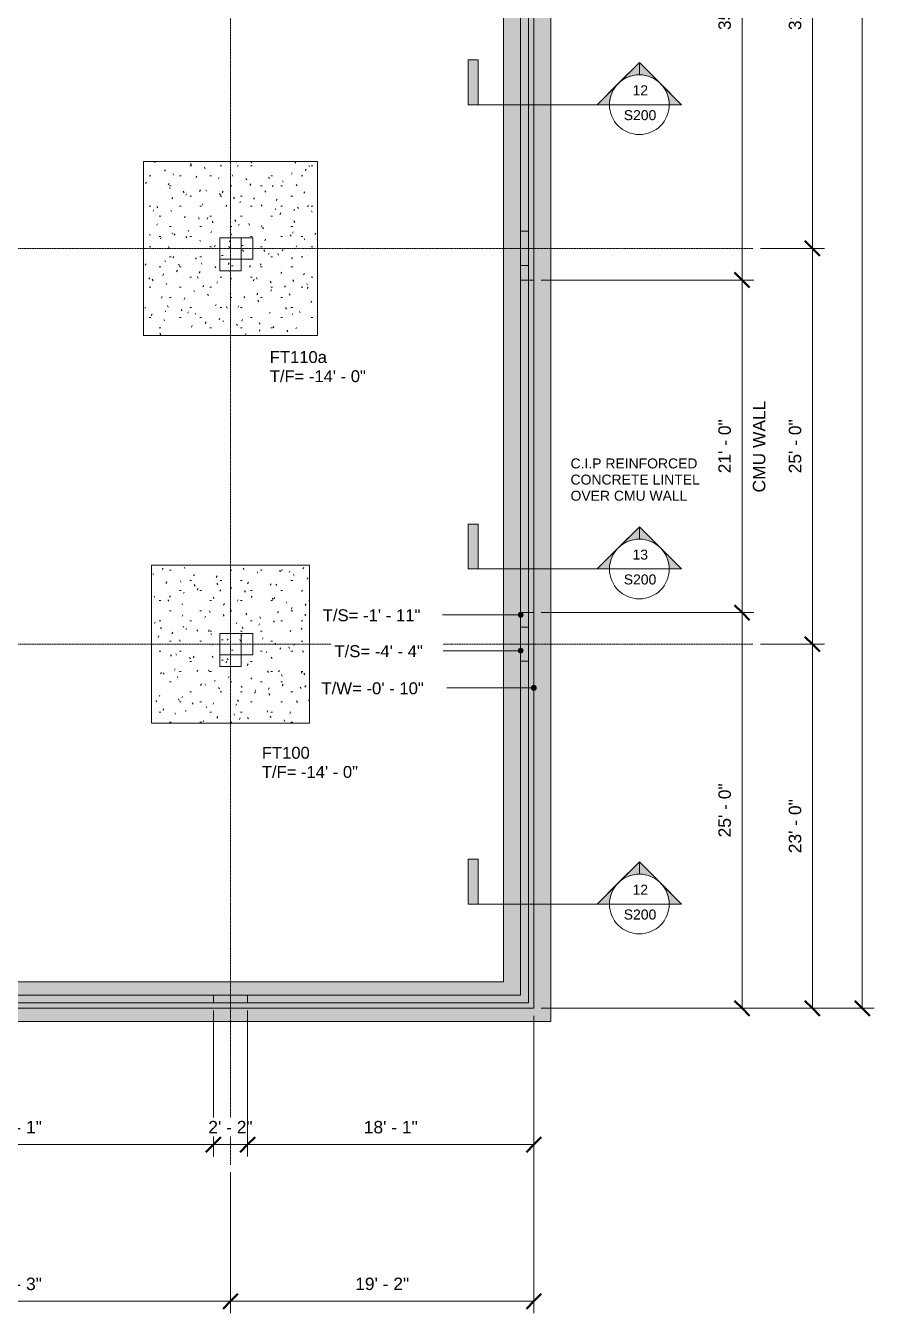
# Model space of a CAD drawing. Header units: inches. Extents: x -4143 to -1685, y 9660 to 12417.
# Drawn here: x -2329 to -1685, y 9660 to 10636 of the extents above; entities that cross this region are included whole.
import ezdxf

# ---------------------------------------------------------------- set-up
doc = ezdxf.new("R2010")
doc.units = ezdxf.units.IN
doc.header["$MEASUREMENT"] = 0
doc.linetypes.add('Línea de rejilla', pattern=[0.875, 0.5, -0.125, 0.125, -0.125])
doc.linetypes.add('Trazo', pattern=[0.25, 0.125, -0.125])
for name, color, linetype, lineweight in [('A-ANNO-DIMS', 211, 'Continuous', 9), ('A-ANNO-DIMS-96', 211, 'Continuous', 9), ('G-ANNO-DIMS', 111, 'Continuous', 9), ('G-ANNO-SYMB', 111, 'Continuous', 9), ('G-ANNO-TEXT', 231, 'Continuous', 9), ('S-COLS', 52, 'Continuous', 9), ('S-COLS-HDLN', 52, 'Trazo', 9), ('S-FNDN', 32, 'Continuous', 9), ('S-FNDN-HDLN', 4, 'Trazo', 9), ('S-FNDN-IDEN', 2, 'Continuous', 9), ('S-GRID', 1, 'Continuous', 9)]:
    doc.layers.add(name, color=color, linetype=linetype, lineweight=lineweight)
doc.styles.add('Arial', font='arial.ttf', dxfattribs={"height": 9.448819})
doc.styles.add('Arial_2', font='arial.ttf', dxfattribs={"height": 9})
doc.styles.add('Arial_3', font='arial.ttf', dxfattribs={"height": 9.070866})
doc.styles.add('Arial_5', font='arial.ttf', dxfattribs={"height": 7.559055})
doc.dimstyles.new('Diagonal_-_Arial_2_5_mm', dxfattribs={"dimscale": 12, "dimtxt": 9.640246, "dimasz": 0.944882, "dimexe": 0.755906, "dimexo": 0.472441, "dimgap": 0.472441, "dimtad": 1, "dimdec": 4, "dimrnd": 0.0625, "dimzin": 1, "dimdsep": 46, "dimlunit": 4, "dimtxsty": 'Arial', "dimblk1": 'OBLIQUE', "dimblk2": 'OBLIQUE', "dimsah": 1, "dimcen": 0.09, "dimazin": 0, "dimtfac": 1, "dimtdec": 4, "dimtix": 1, "dimtmove": 0, "dimatfit": 3, "dimfxl": 1, "dimtvp": 1, "dimtfill": 1, "dimfrac": 2, "dimtolj": 1, "dimtzin": 0, "dimarcsym": 2})
doc.dimstyles.new('Diagonal_-_Arial_2_5_rounding', dxfattribs={"dimscale": 12, "dimtxt": 9.640246, "dimasz": 0.944882, "dimexe": 0.755906, "dimexo": 0.472441, "dimgap": 0.472441, "dimtad": 1, "dimrnd": 0.25, "dimzin": 1, "dimdsep": 46, "dimlunit": 4, "dimtxsty": 'Arial', "dimblk1": 'OBLIQUE', "dimblk2": 'OBLIQUE', "dimsah": 1, "dimcen": 0.09, "dimazin": 0, "dimtfac": 1, "dimtdec": 4, "dimtix": 1, "dimtmove": 0, "dimatfit": 3, "dimfxl": 1, "dimtvp": 1, "dimtfill": 1, "dimfrac": 2, "dimtolj": 1, "dimtzin": 0, "dimarcsym": 2})
pattern_1 = [(50, (0, 0), (27.5427, -2.40992), [2.88, -31.68]), (355, (0, 0), (-5.327844, 28.884266), [2.304, -25.344]), (100.451, (2.295, -0.2), (22.215316, 26.47393), [2.448, -26.924]), (46.184, (0, 7.68), (40.981875, -6.35642), [4.32, -47.52]), (96.636, (3.415, 7.15), (35.89075, 37.40619), [3.671, -40.386]), (351.184, (0, 7.68), (35.89097, 37.40622), [3.456, -38.016]), (21, (3.84, 5.76), (22.921036, -15.46073), [2.88, -31.68]), (326, (3.84, 5.76), (9.34353, 27.84574), [2.304, -25.344]), (71.451, (5.75, 4.472), (32.26477, 12.38442), [2.448, -26.924]), (37.5, (0, 0), (0.466855, 12.782707), [1.267, -23.77, 1.267, -24.461, -25.44]), (37.5, (0, 0), (0.466855, 12.782707), [-50.765, 1.267, -24.173]), (7.5, (0, 0), (10.10159, 15.14509), [1.267, -13.402, 1.267, -23.194, -9.696]), (7.5, (0, 0), (10.10159, 15.14509), [-39.13, 1.267, -8.429]), (327.5, (-8.563, 0), (20.499161, -0.86578), [1.267, -8.333, 1.267, -28.685, -39.744]), (327.5, (-8.563, 0), (20.499161, -0.86578), [-39.552, 1.267, -38.477]), (317.5, (-12.403, 0), (22.39478, 3.844288), [1.267, -11.213, 1.267, -18.624, -28.224]), (317.5, (-12.403, 0), (22.39478, 3.844288), [-32.371, 1.267, -26.957])]
pattern_2 = [(90, (10466.205, 2174.308), (-7.68, 30.72), [1.267, -21.773, 1.267, -21.773, -122.88]), (90, (10466.205, 2174.308), (-7.68, 30.72), [-46.08, 1.267, -44.813, 1.267, -21.773, -53.76]), (90, (10466.205, 2174.308), (-7.68, 30.72), [-115.2, 1.267, -14.093, 1.267, -37.133]), (210, (10462.365, 2185.828), (-22.7643004, -22.011075), [1.267, -21.773, 1.267, -21.773, -122.88]), (210, (10462.365, 2185.828), (-22.7643004, -22.011075), [-46.08, 1.267, -44.813, 1.267, -21.773, -53.76]), (210, (10462.365, 2185.828), (-22.7643004, -22.011075), [-115.2, 1.267, -14.093, 1.267, -37.133]), (330, (10447.005, 2189.668), (30.4443004, -8.708925), [1.267, -21.773, 1.267, -21.773, -122.88]), (330, (10447.005, 2189.668), (30.4443004, -8.708925), [-46.08, 1.267, -44.813, 1.267, -21.773, -53.76]), (330, (10447.005, 2189.668), (30.4443004, -8.708925), [-115.2, 1.267, -14.093, 1.267, -37.133])]
pattern_3 = [(90, (10166.205, 2174.308), (-7.68, 30.72), [1.267, -21.773, 1.267, -21.773, -122.88]), (90, (10166.205, 2174.308), (-7.68, 30.72), [-46.08, 1.267, -44.813, 1.267, -21.773, -53.76]), (90, (10166.205, 2174.308), (-7.68, 30.72), [-115.2, 1.267, -14.093, 1.267, -37.133]), (210, (10162.365, 2185.828), (-22.7643004, -22.011075), [1.267, -21.773, 1.267, -21.773, -122.88]), (210, (10162.365, 2185.828), (-22.7643004, -22.011075), [-46.08, 1.267, -44.813, 1.267, -21.773, -53.76]), (210, (10162.365, 2185.828), (-22.7643004, -22.011075), [-115.2, 1.267, -14.093, 1.267, -37.133]), (330, (10147.005, 2189.668), (30.4443004, -8.708925), [1.267, -21.773, 1.267, -21.773, -122.88]), (330, (10147.005, 2189.668), (30.4443004, -8.708925), [-46.08, 1.267, -44.813, 1.267, -21.773, -53.76]), (330, (10147.005, 2189.668), (30.4443004, -8.708925), [-115.2, 1.267, -14.093, 1.267, -37.133])]

# ---------------------------------------------------------------- blocks, each defined once
blk = doc.blocks.new('Zapata-Rectangular - 11_0x11_0x2_1-V15-FOUNDATION PLAN 01')
at = {"layer": 'S-FNDN-HDLN', "linetype": 'Continuous'}
h = blk.add_hatch(dxfattribs=at)
h.set_pattern_fill('FP_26', color=256, style=0, pattern_type=2)
h.set_pattern_definition([(0, (2173.324, -10467.189), (30.72, 7.68), [1.267, -21.773, 1.267, -21.773, -122.88]), (0, (2173.324, -10467.189), (30.72, 7.68), [-46.08, 1.267, -44.813, 1.267, -21.773, -53.76]), (0, (2173.324, -10467.189), (30.72, 7.68), [-115.2, 1.267, -14.093, 1.267, -37.133]), (120, (2184.844, -10463.349), (-22.011075, 22.7643004), [1.267, -21.773, 1.267, -21.773, -122.88]), (120, (2184.844, -10463.349), (-22.011075, 22.7643004), [-46.08, 1.267, -44.813, 1.267, -21.773, -53.76]), (120, (2184.844, -10463.349), (-22.011075, 22.7643004), [-115.2, 1.267, -14.093, 1.267, -37.133]), (240, (2188.684, -10447.989), (-8.708925, -30.4443004), [1.267, -21.773, 1.267, -21.773, -122.88]), (240, (2188.684, -10447.989), (-8.708925, -30.4443004), [-46.08, 1.267, -44.813, 1.267, -21.773, -53.76]), (240, (2188.684, -10447.989), (-8.708925, -30.4443004), [-115.2, 1.267, -14.093, 1.267, -37.133])])
h.paths.add_polyline_path([(-66, -66), (66, -66), (66, 66), (-66, 66), (-66, -17)], flags=0)
h.paths.add_polyline_path([(-8, -17), (-8, 8), (17, 8), (17, -8), (8, -8), (8, -17)], flags=0)
at = {"layer": 'S-FNDN', "color": 253}
for p, q in [((66, 66), (-66, 66)), ((-66, 66), (-66, -66)), ((66, -66), (66, 66)), ((-66, -66), (66, -66))]:
    blk.add_line(p, q, dxfattribs=at)
blk = doc.blocks.new('Zapata-Rectangular - 10_0x10_0x2_1-155502-FOUNDATION PLAN 01')
at = {"layer": 'S-FNDN-HDLN', "linetype": 'Continuous'}
h = blk.add_hatch(dxfattribs=at)
h.set_pattern_fill('FP_27', color=256, style=0, pattern_type=2)
h.set_pattern_definition([(0, (2173.324, -10167.189), (30.72, 7.68), [1.267, -21.773, 1.267, -21.773, -122.88]), (0, (2173.324, -10167.189), (30.72, 7.68), [-46.08, 1.267, -44.813, 1.267, -21.773, -53.76]), (0, (2173.324, -10167.189), (30.72, 7.68), [-115.2, 1.267, -14.093, 1.267, -37.133]), (120, (2184.844, -10163.349), (-22.011075, 22.7643004), [1.267, -21.773, 1.267, -21.773, -122.88]), (120, (2184.844, -10163.349), (-22.011075, 22.7643004), [-46.08, 1.267, -44.813, 1.267, -21.773, -53.76]), (120, (2184.844, -10163.349), (-22.011075, 22.7643004), [-115.2, 1.267, -14.093, 1.267, -37.133]), (240, (2188.684, -10147.989), (-8.708925, -30.4443004), [1.267, -21.773, 1.267, -21.773, -122.88]), (240, (2188.684, -10147.989), (-8.708925, -30.4443004), [-46.08, 1.267, -44.813, 1.267, -21.773, -53.76]), (240, (2188.684, -10147.989), (-8.708925, -30.4443004), [-115.2, 1.267, -14.093, 1.267, -37.133])])
h.paths.add_polyline_path([(-60, -60), (60, -60), (60, 60), (-60, 60), (-60, -17)], flags=0)
h.paths.add_polyline_path([(-8, -17), (-8, 8), (17, 8), (17, -8), (8, -8), (8, -17)], flags=0)
at = {"layer": 'S-FNDN', "color": 253}
for p, q in [((60, 60), (-60, 60)), ((-60, 60), (-60, -60)), ((60, -60), (60, 60)), ((-60, -60), (60, -60))]:
    blk.add_line(p, q, dxfattribs=at)
blk = doc.blocks.new('Prefabricado-Pilar cuadrado - 16_x16_-227237-FOUNDATION PLAN 01')
at = {"layer": 'S-COLS'}
h = blk.add_hatch(dxfattribs=at)
h.set_pattern_fill('FP_43', color=256, style=0, pattern_type=2)
h.set_pattern_definition(pattern_2)
h.paths.add_polyline_path([(7.02, -7.02), (7.02, 8.98), (-8.98, 8.98), (-8.98, -7.02), (6.94, -7.02)], flags=0)
h = blk.add_hatch(dxfattribs=at)
h.set_pattern_fill('FP_43', color=256, style=0, pattern_type=2)
h.set_pattern_definition(pattern_2)
h.paths.add_polyline_path([(16.02, -7.02), (16.02, 8.98), (7.02, 8.98), (7.02, -7.02)], flags=0)
at = {"layer": 'S-COLS-HDLN', "linetype": 'Continuous'}
h = blk.add_hatch(dxfattribs=at)
h.set_pattern_fill('FP_43', color=256, style=0, pattern_type=2)
h.set_pattern_definition(pattern_2)
h.paths.add_polyline_path([(7.02, 9.06), (7.02, 17.98), (-8.98, 17.98), (-8.98, 8.98), (7.02, 8.98)], flags=0)
at = {"layer": 'S-COLS'}
for p, q in [((7.02, 17.98), (-8.98, 17.98)), ((-8.98, 17.98), (-8.98, 8.98)), ((7.02, 17.98), (7.02, 8.98)), ((-8.98, 8.98), (-8.91, 8.98)), ((-8.98, -7.02), (-8.98, 8.98)), ((-8.91, 8.98), (6.94, 8.98)), ((7.02, 8.98), (6.94, 8.98)), ((7.02, 8.98), (7.02, -7.02)), ((16.02, 8.98), (7.02, 8.98)), ((16.02, -7.02), (16.02, 8.98)), ((-8.91, -7.02), (-8.98, -7.02)), ((6.94, -7.02), (-8.91, -7.02)), ((6.94, -7.02), (7.02, -7.02)), ((7.02, -7.02), (16.02, -7.02))]:
    blk.add_line(p, q, dxfattribs=at)
blk = doc.blocks.new('Prefabricado-Pilar cuadrado - 16_x16_-270841-FOUNDATION PLAN 01')
at = {"layer": 'S-COLS'}
h = blk.add_hatch(dxfattribs=at)
h.set_pattern_fill('FP_47', color=256, style=0, pattern_type=2)
h.set_pattern_definition(pattern_3)
h.paths.add_polyline_path([(7.02, -7.02), (7.02, 8.98), (-8.98, 8.98), (-8.98, -7.02), (6.94, -7.02)], flags=0)
h = blk.add_hatch(dxfattribs=at)
h.set_pattern_fill('FP_47', color=256, style=0, pattern_type=2)
h.set_pattern_definition(pattern_3)
h.paths.add_polyline_path([(16.02, -7.02), (16.02, 8.98), (7.02, 8.98), (7.02, -7.02)], flags=0)
at = {"layer": 'S-COLS-HDLN', "linetype": 'Continuous'}
h = blk.add_hatch(dxfattribs=at)
h.set_pattern_fill('FP_47', color=256, style=0, pattern_type=2)
h.set_pattern_definition(pattern_3)
h.paths.add_polyline_path([(7.02, 9.06), (7.02, 17.98), (-8.98, 17.98), (-8.98, 8.98), (7.02, 8.98)], flags=0)
at = {"layer": 'S-COLS'}
for p, q in [((7.02, 17.98), (-8.98, 17.98)), ((-8.98, 17.98), (-8.98, 8.98)), ((7.02, 17.98), (7.02, 8.98)), ((-8.98, 8.98), (-8.91, 8.98)), ((-8.98, -7.02), (-8.98, 8.98)), ((-8.91, 8.98), (6.94, 8.98)), ((7.02, 8.98), (6.94, 8.98)), ((7.02, 8.98), (7.02, -7.02)), ((16.02, 8.98), (7.02, 8.98)), ((16.02, -7.02), (16.02, 8.98)), ((-8.91, -7.02), (-8.98, -7.02)), ((6.94, -7.02), (-8.91, -7.02)), ((6.94, -7.02), (7.02, -7.02)), ((7.02, -7.02), (16.02, -7.02))]:
    blk.add_line(p, q, dxfattribs=at)
blk = doc.blocks.new('DIMBLOCK1-FOUNDATION PLAN 01')
at = {"layer": 'A-ANNO-DIMS-96', "lineweight": 50}
for p, q in [((-1732.09, 10167.19), (-1737.76, 10172.86)), ((-1732.09, 10167.19), (-1726.42, 10161.52)), ((-1732.09, 9891.19), (-1737.76, 9896.86)), ((-1732.09, 9891.19), (-1726.42, 9885.52))]:
    blk.add_line(p, q, dxfattribs=at)
at = {"layer": 'A-ANNO-DIMS-96'}
for p, q in [((-1771.58, 10167.19), (-1723.02, 10167.19)), ((-1732.09, 10167.19), (-1771.58, 10167.19)), ((-1732.09, 9891.19), (-1732.09, 10167.19)), ((-1937.65, 9891.19), (-1723.02, 9891.19)), ((-1732.09, 9891.19), (-1937.65, 9891.19))]:
    blk.add_line(p, q, dxfattribs=at)
at = {"layer": 'A-ANNO-DIMS-96', "color": 0, "insert": (-1750.03, 10008.72), "char_height": 9.449, "width": 49.1208, "attachment_point": 1, "rotation": 90, "line_spacing_factor": 0.941778, "style": 'Arial', "bg_fill": 3, "box_fill_scale": 1.25, "bg_fill_color": 256, "bg_fill_true_color": 13158600, "bg_fill_transparency": 0}
blk.add_mtext('23\' - 0"', dxfattribs=at)
blk = doc.blocks.new('_Oblique')
at = {"color": 0, "linetype": 'ByBlock', "lineweight": -2}
blk.add_line((-0.5, -0.5), (0.5, 0.5), dxfattribs=at)
blk = doc.blocks.new('DIMBLOCK2-FOUNDATION PLAN 01')
at = {"layer": 'A-ANNO-DIMS-96'}
for p, q in [((-1771.58, 10467.19), (-1723.02, 10467.19)), ((-1732.09, 10467.19), (-1771.58, 10467.19)), ((-1732.09, 10167.19), (-1732.09, 10467.19)), ((-1771.58, 10167.19), (-1723.02, 10167.19)), ((-1732.09, 10167.19), (-1771.58, 10167.19))]:
    blk.add_line(p, q, dxfattribs=at)
at = {"layer": 'A-ANNO-DIMS-96', "lineweight": 50}
for p, q in [((-1732.09, 10467.19), (-1737.76, 10472.86)), ((-1732.09, 10467.19), (-1726.42, 10461.52)), ((-1732.09, 10167.19), (-1737.76, 10172.86)), ((-1732.09, 10167.19), (-1726.42, 10161.52))]:
    blk.add_line(p, q, dxfattribs=at)
at = {"layer": 'A-ANNO-DIMS-96', "color": 0, "insert": (-1750.03, 10296.72), "char_height": 9.449, "width": 49.1208, "attachment_point": 1, "rotation": 90, "line_spacing_factor": 0.941778, "style": 'Arial', "bg_fill": 3, "box_fill_scale": 1.25, "bg_fill_color": 256, "bg_fill_true_color": 13158600, "bg_fill_transparency": 0}
blk.add_mtext('25\' - 0"', dxfattribs=at)
blk = doc.blocks.new('DIMBLOCK3-FOUNDATION PLAN 01')
at = {"layer": 'A-ANNO-DIMS-96', "lineweight": 50}
for p, q in [((-1732.09, 10839.19), (-1737.76, 10844.86)), ((-1732.09, 10839.19), (-1726.42, 10833.52)), ((-1732.09, 10467.19), (-1737.76, 10472.86)), ((-1732.09, 10467.19), (-1726.42, 10461.52))]:
    blk.add_line(p, q, dxfattribs=at)
at = {"layer": 'A-ANNO-DIMS-96'}
for p, q in [((-1771.58, 10839.19), (-1723.02, 10839.19)), ((-1732.09, 10839.19), (-1771.58, 10839.19)), ((-1732.09, 10467.19), (-1732.09, 10839.19)), ((-1771.58, 10467.19), (-1723.02, 10467.19)), ((-1732.09, 10467.19), (-1771.58, 10467.19))]:
    blk.add_line(p, q, dxfattribs=at)
at = {"layer": 'A-ANNO-DIMS-96', "color": 0, "insert": (-1750.03, 10632.72), "char_height": 9.449, "width": 49.1208, "attachment_point": 1, "rotation": 90, "line_spacing_factor": 0.941778, "style": 'Arial', "bg_fill": 3, "box_fill_scale": 1.25, "bg_fill_color": 256, "bg_fill_true_color": 13158600, "bg_fill_transparency": 0}
blk.add_mtext('31\' - 0"', dxfattribs=at)
blk = doc.blocks.new('Drafting View - Extremo final de sección - Rellenado-14997-FOUNDATION PLAN 01')
at = {"layer": 'G-ANNO-SYMB'}
blk.add_hatch(color=256, dxfattribs=at).paths.add_polyline_path([(0, 0.354), (0, 0), (-0.079, 0), (-0.079, 0.354)], flags=0)
for p, q in [((0, 0.354), (-0.079, 0.354)), ((-0.079, 0.354), (-0.079, 0)), ((0, 0), (0, 0.354)), ((-0.079, 0), (0, 0))]:
    blk.add_line(p, q, dxfattribs=at)
blk = doc.blocks.new('Drafting View - Extremo inicial de sección - Rellenado-1561-FOUNDATION PLAN 01')
at = {"layer": 'G-ANNO-SYMB'}
h = blk.add_hatch(color=256, dxfattribs=at)
edge = h.paths.add_edge_path(flags=0)
edge.add_line((-0.236, 0.334), (-0.236, 0.236))
edge.add_arc((-0.236, 0), 0.236, 90, 135)
edge.add_line((-0.403, 0.167), (-0.236, 0.334))
h = blk.add_hatch(color=256, dxfattribs=at)
edge = h.paths.add_edge_path(flags=0)
edge.add_line((-0.236, 0.334), (-0.069, 0.167))
edge.add_arc((-0.236, 0), 0.236, 45, 90)
edge.add_line((-0.236, 0.236), (-0.236, 0.334))
h = blk.add_hatch(color=256, dxfattribs=at)
edge = h.paths.add_edge_path(flags=0)
edge.add_line((-0.57, 0), (-0.403, 0.167))
edge.add_arc((-0.236, 0), 0.236, 135, 180)
edge.add_line((-0.472, 0), (-0.57, 0))
h = blk.add_hatch(color=256, dxfattribs=at)
edge = h.paths.add_edge_path(flags=0)
edge.add_line((0.098, 0), (0, 0))
edge.add_arc((-0.236, 0), 0.236, 360, 405)
edge.add_line((-0.069, 0.167), (0.098, 0))
for p, q in [((-0.236, 0.334), (-0.57, 0)), ((-0.236, 0.334), (-0.403, 0.167)), ((-0.236, 0.334), (0.098, 0)), ((-0.236, 0.236), (-0.236, 0.334)), ((-0.236, 0.334), (-0.236, 0.236)), ((-0.069, 0.167), (-0.236, 0.334)), ((-0.403, 0.167), (-0.57, 0)), ((0.098, 0), (-0.069, 0.167)), ((-0.57, 0), (-0.472, 0)), ((0, 0), (0.098, 0)), ((-0.472, 0), (-0.57, 0)), ((0, 0), (0.098, 0))]:
    blk.add_line(p, q, dxfattribs=at)
for start, end in [(360, 180), (90, 135), (45, 90), (135, 180), (360, 45), (180, 360)]:
    blk.add_arc((-0.236, 0), 0.236, start, end, dxfattribs=at)
blk = doc.blocks.new('DIMBLOCK77-FOUNDATION PLAN 01')
at = {"layer": 'A-ANNO-DIMS-96'}
for p, q in [((-2487.32, 9889.52), (-2487.32, 9778.79)), ((-2487.32, 9787.86), (-2487.32, 9889.52)), ((-2186.32, 9889.52), (-2186.32, 9778.79)), ((-2186.32, 9787.86), (-2186.32, 9889.52)), ((-2487.32, 9787.86), (-2186.32, 9787.86))]:
    blk.add_line(p, q, dxfattribs=at)
at = {"layer": 'A-ANNO-DIMS-96', "lineweight": 50}
for p, q in [((-2487.32, 9787.86), (-2481.65, 9793.53)), ((-2186.32, 9787.86), (-2180.65, 9793.53)), ((-2487.32, 9787.86), (-2492.99, 9782.19)), ((-2186.32, 9787.86), (-2191.99, 9782.19))]:
    blk.add_line(p, q, dxfattribs=at)
at = {"layer": 'A-ANNO-DIMS-96', "color": 0, "insert": (-2357.29, 9805.8), "char_height": 9.449, "width": 49.1208, "attachment_point": 1, "line_spacing_factor": 0.941778, "style": 'Arial', "bg_fill": 3, "box_fill_scale": 1.25, "bg_fill_color": 256, "bg_fill_true_color": 13158600, "bg_fill_transparency": 0}
blk.add_mtext('25\' - 1"', dxfattribs=at)
blk = doc.blocks.new('DIMBLOCK78-FOUNDATION PLAN 01')
at = {"layer": 'A-ANNO-DIMS-96'}
for p, q in [((-2186.32, 9889.52), (-2186.32, 9778.79)), ((-2186.32, 9787.86), (-2186.32, 9889.52)), ((-2160.32, 9889.52), (-2160.32, 9778.79)), ((-2160.32, 9787.86), (-2160.32, 9889.52)), ((-2186.32, 9787.86), (-2160.32, 9787.86))]:
    blk.add_line(p, q, dxfattribs=at)
at = {"layer": 'A-ANNO-DIMS-96', "lineweight": 50}
for p, q in [((-2186.32, 9787.86), (-2180.65, 9793.53)), ((-2160.32, 9787.86), (-2154.65, 9793.53)), ((-2186.32, 9787.86), (-2191.99, 9782.19)), ((-2160.32, 9787.86), (-2165.99, 9782.19))]:
    blk.add_line(p, q, dxfattribs=at)
at = {"layer": 'A-ANNO-DIMS-96', "color": 0, "insert": (-2190.16, 9805.8), "char_height": 9.449, "width": 40.4, "attachment_point": 1, "line_spacing_factor": 0.941778, "style": 'Arial', "bg_fill": 3, "box_fill_scale": 1.25, "bg_fill_color": 256, "bg_fill_true_color": 13158600, "bg_fill_transparency": 0}
blk.add_mtext('2\' - 2"', dxfattribs=at)
blk = doc.blocks.new('DIMBLOCK79-FOUNDATION PLAN 01')
at = {"layer": 'A-ANNO-DIMS-96'}
for p, q in [((-2160.32, 9889.52), (-2160.32, 9778.79)), ((-2160.32, 9787.86), (-2160.32, 9889.52)), ((-1943.32, 9885.52), (-1943.32, 9778.79)), ((-1943.32, 9787.86), (-1943.32, 9885.52)), ((-2160.32, 9787.86), (-1943.32, 9787.86))]:
    blk.add_line(p, q, dxfattribs=at)
at = {"layer": 'A-ANNO-DIMS-96', "lineweight": 50}
for p, q in [((-2160.32, 9787.86), (-2154.65, 9793.53)), ((-1943.32, 9787.86), (-1937.65, 9793.53)), ((-2160.32, 9787.86), (-2165.99, 9782.19)), ((-1943.32, 9787.86), (-1948.99, 9782.19))]:
    blk.add_line(p, q, dxfattribs=at)
at = {"layer": 'A-ANNO-DIMS-96', "color": 0, "insert": (-2072.29, 9805.8), "char_height": 9.449, "width": 49.1208, "attachment_point": 1, "line_spacing_factor": 0.941778, "style": 'Arial', "bg_fill": 3, "box_fill_scale": 1.25, "bg_fill_color": 256, "bg_fill_true_color": 13158600, "bg_fill_transparency": 0}
blk.add_mtext('18\' - 1"', dxfattribs=at)
blk = doc.blocks.new('DIMBLOCK80-FOUNDATION PLAN 01')
at = {"layer": 'A-ANNO-DIMS-96'}
for p, q in [((-1937.65, 12087.19), (-1685.22, 12087.19)), ((-1694.3, 12087.19), (-1937.65, 12087.19)), ((-1694.3, 9891.19), (-1694.3, 12087.19)), ((-1937.65, 9891.19), (-1685.22, 9891.19)), ((-1694.3, 9891.19), (-1937.65, 9891.19))]:
    blk.add_line(p, q, dxfattribs=at)
at = {"layer": 'A-ANNO-DIMS-96', "lineweight": 50}
for p, q in [((-1694.3, 12087.19), (-1699.96, 12092.86)), ((-1694.3, 12087.19), (-1688.63, 12081.52)), ((-1694.3, 9891.19), (-1699.96, 9896.86)), ((-1694.3, 9891.19), (-1688.63, 9885.52))]:
    blk.add_line(p, q, dxfattribs=at)
at = {"layer": 'A-ANNO-DIMS-96', "color": 0, "insert": (-1712.23, 10965.09), "char_height": 9.449, "width": 57.8415, "attachment_point": 1, "rotation": 90, "line_spacing_factor": 0.941778, "style": 'Arial', "bg_fill": 3, "box_fill_scale": 1.25, "bg_fill_color": 256, "bg_fill_true_color": 13158600, "bg_fill_transparency": 0}
blk.add_mtext('183\' - 0"', dxfattribs=at)
blk = doc.blocks.new('DIMBLOCK86-FOUNDATION PLAN 01')
at = {"layer": 'A-ANNO-DIMS-96'}
for p, q in [((-2500.32, 9766.94), (-2500.32, 9659.97)), ((-2500.32, 9669.04), (-2500.32, 9766.94)), ((-2173.32, 9766.94), (-2173.32, 9659.97)), ((-2173.32, 9669.04), (-2173.32, 9766.94)), ((-2500.32, 9669.04), (-2173.32, 9669.04))]:
    blk.add_line(p, q, dxfattribs=at)
at = {"layer": 'A-ANNO-DIMS-96', "lineweight": 50}
for p, q in [((-2500.32, 9669.04), (-2494.65, 9674.71)), ((-2173.32, 9669.04), (-2167.65, 9674.71)), ((-2500.32, 9669.04), (-2505.99, 9663.37)), ((-2173.32, 9669.04), (-2178.99, 9663.37))]:
    blk.add_line(p, q, dxfattribs=at)
at = {"layer": 'A-ANNO-DIMS-96', "color": 0, "insert": (-2357.29, 9686.98), "char_height": 9.449, "width": 49.1208, "attachment_point": 1, "line_spacing_factor": 0.941778, "style": 'Arial', "bg_fill": 3, "box_fill_scale": 1.25, "bg_fill_color": 256, "bg_fill_true_color": 13158600, "bg_fill_transparency": 0}
blk.add_mtext('27\' - 3"', dxfattribs=at)
blk = doc.blocks.new('DIMBLOCK87-FOUNDATION PLAN 01')
at = {"layer": 'A-ANNO-DIMS-96'}
for p, q in [((-1943.32, 9885.52), (-1943.32, 9659.97)), ((-1943.32, 9669.04), (-1943.32, 9885.52)), ((-2173.32, 9766.94), (-2173.32, 9659.97)), ((-2173.32, 9669.04), (-2173.32, 9766.94)), ((-2173.32, 9669.04), (-1943.32, 9669.04))]:
    blk.add_line(p, q, dxfattribs=at)
at = {"layer": 'A-ANNO-DIMS-96', "lineweight": 50}
for p, q in [((-2173.32, 9669.04), (-2167.65, 9674.71)), ((-1943.32, 9669.04), (-1937.65, 9674.71)), ((-2173.32, 9669.04), (-2178.99, 9663.37)), ((-1943.32, 9669.04), (-1948.99, 9663.37))]:
    blk.add_line(p, q, dxfattribs=at)
at = {"layer": 'A-ANNO-DIMS-96', "color": 0, "insert": (-2078.79, 9686.98), "char_height": 9.449, "width": 49.1208, "attachment_point": 1, "line_spacing_factor": 0.941778, "style": 'Arial', "bg_fill": 3, "box_fill_scale": 1.25, "bg_fill_color": 256, "bg_fill_true_color": 13158600, "bg_fill_transparency": 0}
blk.add_mtext('19\' - 2"', dxfattribs=at)
blk = doc.blocks.new('DIMBLOCK88-FOUNDATION PLAN 01')
at = {"layer": 'A-ANNO-DIMS-96'}
for p, q in [((-1937.65, 10191.19), (-1776.41, 10191.19)), ((-1785.48, 10191.19), (-1937.65, 10191.19)), ((-1785.48, 9891.19), (-1785.48, 10191.19)), ((-1937.65, 9891.19), (-1776.41, 9891.19)), ((-1785.48, 9891.19), (-1937.65, 9891.19))]:
    blk.add_line(p, q, dxfattribs=at)
at = {"layer": 'A-ANNO-DIMS-96', "lineweight": 50}
for p, q in [((-1785.48, 10191.19), (-1791.15, 10196.86)), ((-1785.48, 10191.19), (-1779.81, 10185.52)), ((-1785.48, 9891.19), (-1791.15, 9896.86)), ((-1785.48, 9891.19), (-1779.81, 9885.52))]:
    blk.add_line(p, q, dxfattribs=at)
at = {"layer": 'A-ANNO-DIMS-96', "color": 0, "insert": (-1803.42, 10020.72), "char_height": 9.449, "width": 49.1208, "attachment_point": 1, "rotation": 90, "line_spacing_factor": 0.941778, "style": 'Arial', "bg_fill": 3, "box_fill_scale": 1.25, "bg_fill_color": 256, "bg_fill_true_color": 13158600, "bg_fill_transparency": 0}
blk.add_mtext('25\' - 0"', dxfattribs=at)
blk = doc.blocks.new('DIMBLOCK89-FOUNDATION PLAN 01')
at = {"layer": 'A-ANNO-DIMS-96', "lineweight": 50}
for p, q in [((-1785.48, 10443.19), (-1791.15, 10448.86)), ((-1785.48, 10443.19), (-1779.81, 10437.52)), ((-1785.48, 10191.19), (-1791.15, 10196.86)), ((-1785.48, 10191.19), (-1779.81, 10185.52))]:
    blk.add_line(p, q, dxfattribs=at)
at = {"layer": 'A-ANNO-DIMS-96'}
for p, q in [((-1937.65, 10443.19), (-1776.41, 10443.19)), ((-1785.48, 10443.19), (-1937.65, 10443.19)), ((-1785.48, 10191.19), (-1785.48, 10443.19)), ((-1937.65, 10191.19), (-1776.41, 10191.19)), ((-1785.48, 10191.19), (-1937.65, 10191.19))]:
    blk.add_line(p, q, dxfattribs=at)
at = {"layer": 'A-ANNO-DIMS-96', "color": 0, "char_height": 9.449, "attachment_point": 1, "rotation": 90, "line_spacing_factor": 0.941778, "style": 'Arial', "bg_fill": 3, "box_fill_scale": 1.25, "bg_fill_color": 256, "bg_fill_true_color": 13158600, "bg_fill_transparency": 0}
for s, insert, width in [('CMU WALL', (-1777.25, 10282.19), 84.0036), ('21\' - 0"', (-1803.42, 10296.72), 49.1208)]:
    blk.add_mtext(s, dxfattribs=dict(at, insert=insert, width=width))
blk = doc.blocks.new('DIMBLOCK90-FOUNDATION PLAN 01')
at = {"layer": 'A-ANNO-DIMS-96', "lineweight": 50}
for p, q in [((-1785.48, 10863.19), (-1791.15, 10868.86)), ((-1785.48, 10863.19), (-1779.81, 10857.52)), ((-1785.48, 10443.19), (-1791.15, 10448.86)), ((-1785.48, 10443.19), (-1779.81, 10437.52))]:
    blk.add_line(p, q, dxfattribs=at)
at = {"layer": 'A-ANNO-DIMS-96'}
for p, q in [((-1937.65, 10863.19), (-1776.41, 10863.19)), ((-1785.48, 10863.19), (-1937.65, 10863.19)), ((-1785.48, 10443.19), (-1785.48, 10863.19)), ((-1937.65, 10443.19), (-1776.41, 10443.19)), ((-1785.48, 10443.19), (-1937.65, 10443.19))]:
    blk.add_line(p, q, dxfattribs=at)
at = {"layer": 'A-ANNO-DIMS-96', "color": 0, "insert": (-1803.42, 10632.72), "char_height": 9.449, "width": 49.1208, "attachment_point": 1, "rotation": 90, "line_spacing_factor": 0.941778, "style": 'Arial', "bg_fill": 3, "box_fill_scale": 1.25, "bg_fill_color": 256, "bg_fill_true_color": 13158600, "bg_fill_transparency": 0}
blk.add_mtext('35\' - 0"', dxfattribs=at)

msp = doc.modelspace()

# ---------------------------------------------------------------- hatches: boundary and pattern name
at = {"layer": 'G-ANNO-DIMS'}
h = msp.add_hatch(color=256, dxfattribs=at)
edge = h.paths.add_edge_path(flags=0)
edge.add_arc((-1953.32374, 10189.47916), 1.875, 0, 360)
h = msp.add_hatch(color=256, dxfattribs=at)
edge = h.paths.add_edge_path(flags=0)
edge.add_arc((-1953.32374, 10162.26165), 1.875, 0, 360)
at = {"layer": 'S-FNDN'}
h = msp.add_hatch(dxfattribs=at)
h.set_pattern_fill('FP_7', color=256, style=0, pattern_type=2)
h.set_pattern_definition(pattern_1)
h.paths.add_polyline_path([(-1966.32374, 9881.1894), (-1930.32374, 9881.1894), (-1930.32374, 12077.1894), (-1966.32374, 12077.1894), (-1966.32374, 9911.1894)], flags=0)
h = msp.add_hatch(dxfattribs=at)
h.set_pattern_fill('FP_7', color=256, style=0, pattern_type=2)
h.set_pattern_definition(pattern_1)
h.paths.add_polyline_path([(-3464.78811, 9881.1894), (-1966.32374, 9881.1894), (-1966.32374, 9911.1894), (-3839.32374, 9911.1894), (-3839.32374, 9881.1894), (-3761.46003, 9881.1894)], flags=0)

# ---------------------------------------------------------------- linework, layer by layer
at = {"layer": 'G-ANNO-DIMS'}
for p, q in [((-1989.82836, 10189.47916), (-2025.20593, 10189.47916)), ((-1953.32374, 10189.47916), (-1989.82836, 10189.47916)), ((-1984.50608, 10162.26165), (-2023.32747, 10162.26165)), ((-1953.32374, 10162.26165), (-1984.50608, 10162.26165)), ((-1995.46373, 10134.11846), (-2022.70132, 10134.11846))]:
    msp.add_line(p, q, dxfattribs=at)
for centre in [(-1953.32374, 10189.47916), (-1953.32374, 10162.26165)]:
    msp.add_circle(centre, 1.875, dxfattribs=at)
at = {"layer": 'G-ANNO-SYMB'}
for p, q in [((-1985.4779, 10576.1894), (-1885.97986, 10576.1894)), ((-1885.97986, 10576.1894), (-1840.62553, 10576.1894)), ((-1985.4779, 10224.1894), (-1885.97986, 10224.1894)), ((-1885.97986, 10224.1894), (-1840.62553, 10224.1894))]:
    msp.add_line(p, q, dxfattribs=at)
at = {"layer": 'S-FNDN', "color": 253}
for p, q in [((-1930.32374, 9881.1894), (-1930.32374, 12097.1894)), ((-1966.32374, 12067.1894), (-1966.32374, 9911.1894)), ((-1966.32374, 9911.1894), (-3809.32374, 9911.1894)), ((-3839.32374, 9881.1894), (-1930.32374, 9881.1894))]:
    msp.add_line(p, q, dxfattribs=at)
at = {"layer": 'S-FNDN'}
for p, q in [((-1947.32374, 12087.1894), (-1947.32374, 9895.1894)), ((-1943.32374, 12087.1894), (-1943.32374, 9891.1894)), ((-1953.32374, 10480.1894), (-1953.32374, 11834.1894)), ((-1953.32374, 9901.1894), (-1953.32374, 10480.1894)), ((-1953.32374, 10480.1894), (-1947.32374, 10480.1894)), ((-1953.32374, 10454.1894), (-1947.32374, 10454.1894)), ((-1953.32374, 10443.1894), (-1943.32374, 10443.1894)), ((-1953.32374, 10191.1894), (-1943.32374, 10191.1894)), ((-1953.32374, 10180.1894), (-1947.32374, 10180.1894)), ((-1953.32374, 10154.1894), (-1947.32374, 10154.1894)), ((-3819.32374, 9901.1894), (-1953.32374, 9901.1894)), ((-2186.32374, 9901.1894), (-2186.32374, 9895.1894)), ((-2160.32374, 9901.1894), (-2160.32374, 9895.1894)), ((-1943.32374, 9891.1894), (-3829.32374, 9891.1894)), ((-1947.32374, 9895.1894), (-3819.32374, 9895.1894))]:
    msp.add_line(p, q, dxfattribs=at)
at = {"layer": 'S-GRID', "linetype": 'Línea de rejilla'}
for p, q in [((-2173.32374, 9772.6103), (-2173.32374, 12312.41399)), ((-1777.2452, 10467.1894), (-4076.95, 10467.1894)), ((-1777.2452, 10167.1894), (-4076.95, 10167.1894))]:
    msp.add_line(p, q, dxfattribs=at)

# ---------------------------------------------------------------- block references
at = {"layer": 'G-ANNO-SYMB', "xscale": 95.99999999999994, "yscale": 95.99999999999994, "zscale": 95.99999999999994}
for p in [(-1985.4779, 10576.1894), (-1985.4779, 10224.1894), (-1985.4779, 9970.1894)]:
    msp.add_blockref('Drafting View - Extremo final de sección - Rellenado-14997-FOUNDATION PLAN 01', p, dxfattribs=at)
at = {"layer": 'G-ANNO-SYMB', "extrusion": (0, 0, -1), "xscale": 95.99999999999994, "yscale": 95.99999999999994, "zscale": 95.99999999999994}
for p in [(1885.97986, 10576.1894), (1885.97986, 10224.1894)]:
    msp.add_blockref('Drafting View - Extremo inicial de sección - Rellenado-1561-FOUNDATION PLAN 01', p, dxfattribs=at)
at = {"layer": 'S-COLS', "linetype": 'Trazo', "rotation": 270.0000000000118}
for name, p in [('Prefabricado-Pilar cuadrado - 16_x16_-227237-FOUNDATION PLAN 01', (-2174.30799, 10466.20514)), ('Prefabricado-Pilar cuadrado - 16_x16_-270841-FOUNDATION PLAN 01', (-2174.30799, 10166.20514))]:
    msp.add_blockref(name, p, dxfattribs=at)
at = {"layer": 'S-FNDN', "linetype": 'Trazo'}
for name, p in [('Zapata-Rectangular - 11_0x11_0x2_1-V15-FOUNDATION PLAN 01', (-2173.32374, 10467.1894)), ('Zapata-Rectangular - 10_0x10_0x2_1-155502-FOUNDATION PLAN 01', (-2173.32374, 10167.1894))]:
    msp.add_blockref(name, p, dxfattribs=at)

# ---------------------------------------------------------------- texts
at = {"layer": 'G-ANNO-SYMB', "char_height": 7.559055, "attachment_point": 1, "style": 'Arial_5'}
for s, insert, width in [('12', (-1868.49039, 10590.88865), 14.544), ('S200', (-1875.12347, 10572.03264), 30.603), ('13', (-1868.49039, 10238.88865), 14.544), ('S200', (-1875.12347, 10220.03264), 30.603)]:
    msp.add_mtext(s, dxfattribs=dict(at, insert=insert, width=width))
at = {"layer": 'G-ANNO-TEXT', "color": 7, "char_height": 7.5590551, "attachment_point": 1, "style": 'Arial_5'}
for s, insert, width in [('C.I.P REINFORCED ', (-1915.49457, 10307.99966), 122.412), ('CONCRETE LINTEL ', (-1915.49457, 10295.74966), 124.533), ('OVER CMU WALL', (-1915.49457, 10283.49966), 109.686)]:
    msp.add_mtext(s, dxfattribs=dict(at, insert=insert, width=width))
at = {"layer": 'S-FNDN-IDEN', "char_height": 9, "attachment_point": 1, "style": 'Arial_2'}
for s, insert, width in [('FT110a', (-2143.55733, 10389.35357), 52.722), ('T/F= -14\' - 0"', (-2143.55733, 10374.85357), 89.082), ('FT100', (-2149.55733, 10089.35357), 44.238), ('T/F= -14\' - 0"', (-2149.55733, 10074.85357), 89.082)]:
    msp.add_mtext(s, dxfattribs=dict(at, insert=insert, width=width))

# ---------------------------------------------------------------- next in the draw order: texts
at = {"layer": 'G-ANNO-DIMS', "char_height": 9.0708661, "attachment_point": 1, "line_spacing_factor": 0.941778, "style": 'Arial_3', "bg_fill": 3, "box_fill_scale": 1.25, "bg_fill_color": 256, "bg_fill_true_color": 13158600, "bg_fill_transparency": 0}
for s, insert, width in [('T/S= -1\' - 11"', (-2103.46428, 10193.63905), 88.5100257), ('T/S= -4\' - 4"', (-2094.55241, 10166.42155), 80.0699229), ('T/W= -0\' - 10"', (-2104.38384, 10138.27836), 92.6190231)]:
    msp.add_mtext(s, dxfattribs=dict(at, insert=insert, width=width))

# ---------------------------------------------------------------- next in the draw order: dimensions: what is measured, and where the dimension line sits
at = {"layer": 'A-ANNO-DIMS'}
dim = msp.add_linear_dim(base=(-1732.09073, 10167.1894), p1=(-1943.32374, 9891.1894), p2=(-1777.2452, 10167.1894), angle=90, dimstyle='Diagonal_-_Arial_2_5_mm', override={"dimpost": '<>', "dimfxl": 322.115011}, dxfattribs=at)
dim.commit()
dim.dimension.update_dxf_attribs({"geometry": 'DIMBLOCK1-FOUNDATION PLAN 01', "text_midpoint": (-1742.58755, 10029.1894)})
for base, p1, p2, override, picture, middle in [((-2186.32374, 9787.86104), (-2487.32374, 9895.1894), (-2186.32374, 9895.1894), {"dimpost": '<>', "dimfxl": 301}, 'DIMBLOCK77-FOUNDATION PLAN 01', (-2336.82374, 9798.35465)), ((-2173.32374, 9669.04387), (-2500.32374, 9772.6103), (-2173.32374, 9772.6103), {"dimpost": '<>', "dimfxl": 327}, 'DIMBLOCK86-FOUNDATION PLAN 01', (-2336.82374, 9679.5407))]:
    dim = msp.add_linear_dim(base=base, p1=p1, p2=p2, dimstyle='Diagonal_-_Arial_2_5_rounding', override=override, dxfattribs=at)
    dim.commit()
    dim.dimension.update_dxf_attribs({"geometry": picture, "text_midpoint": middle})

# ---------------------------------------------------------------- next in the draw order: linework, layer by layer
at = {"layer": 'G-ANNO-SYMB'}
for p, q in [((-1985.4779, 9970.1894), (-1885.97986, 9970.1894)), ((-1885.97986, 9970.1894), (-1840.62553, 9970.1894))]:
    msp.add_line(p, q, dxfattribs=at)

# ---------------------------------------------------------------- next in the draw order: block references
at = {"layer": 'G-ANNO-SYMB', "extrusion": (0, 0, -1), "xscale": 95.99999999999994, "yscale": 95.99999999999994, "zscale": 95.99999999999994}
msp.add_blockref('Drafting View - Extremo inicial de sección - Rellenado-1561-FOUNDATION PLAN 01', (1885.97986, 9970.1894), dxfattribs=at)

# ---------------------------------------------------------------- next in the draw order: texts
at = {"layer": 'G-ANNO-SYMB', "char_height": 7.559055, "attachment_point": 1, "style": 'Arial_5'}
for s, insert, width in [('12', (-1868.49039, 9984.88865), 14.544), ('S200', (-1875.12347, 9966.03264), 30.603)]:
    msp.add_mtext(s, dxfattribs=dict(at, insert=insert, width=width))

# ---------------------------------------------------------------- next in the draw order: dimensions: what is measured, and where the dimension line sits
at = {"layer": 'A-ANNO-DIMS'}
dim = msp.add_linear_dim(base=(-1732.09073, 10467.1894), p1=(-1777.2452, 10167.1894), p2=(-1777.2452, 10467.1894), angle=90, dimstyle='Diagonal_-_Arial_2_5_mm', override={"dimpost": '<>', "dimfxl": 300}, dxfattribs=at)
dim.commit()
dim.dimension.update_dxf_attribs({"geometry": 'DIMBLOCK2-FOUNDATION PLAN 01', "text_midpoint": (-1742.58433, 10317.1894)})
dim = msp.add_linear_dim(base=(-2160.32374, 9787.86104), p1=(-2186.32374, 9895.1894), p2=(-2160.32374, 9895.1894), dimstyle='Diagonal_-_Arial_2_5_rounding', override={"dimpost": '<>', "dimfxl": 26}, dxfattribs=at)
dim.commit()
dim.dimension.update_dxf_attribs({"geometry": 'DIMBLOCK78-FOUNDATION PLAN 01', "text_midpoint": (-2173.32374, 9798.27408)})

# ---------------------------------------------------------------- next in the draw order: dimensions: what is measured, and where the dimension line sits
dim = msp.add_linear_dim(base=(-1732.09073, 10839.1894), p1=(-1777.2452, 10467.1894), p2=(-1777.2452, 10839.1894), angle=90, dimstyle='Diagonal_-_Arial_2_5_mm', override={"dimpost": '<>', "dimfxl": 372}, dxfattribs=at)
dim.commit()
dim.dimension.update_dxf_attribs({"geometry": 'DIMBLOCK3-FOUNDATION PLAN 01', "text_midpoint": (-1742.58755, 10653.1894)})
dim = msp.add_linear_dim(base=(-1943.32374, 9787.86104), p1=(-2160.32374, 9895.1894), p2=(-1943.32374, 9891.1894), dimstyle='Diagonal_-_Arial_2_5_rounding', override={"dimpost": '<>', "dimfxl": 217.036863}, dxfattribs=at)
dim.commit()
dim.dimension.update_dxf_attribs({"geometry": 'DIMBLOCK79-FOUNDATION PLAN 01', "text_midpoint": (-2051.82374, 9798.35465)})

# ---------------------------------------------------------------- next in the draw order: dimensions: what is measured, and where the dimension line sits
dim = msp.add_linear_dim(base=(-1694.29545, 12087.1894), p1=(-1943.32374, 9891.1894), p2=(-1943.32374, 12087.1894), angle=90, dimstyle='Diagonal_-_Arial_2_5_rounding', override={"dimpost": '<>', "dimfxl": 2196}, dxfattribs=at)
dim.commit()
dim.dimension.update_dxf_attribs({"geometry": 'DIMBLOCK80-FOUNDATION PLAN 01', "text_midpoint": (-1704.79228, 10989.1894)})

# ---------------------------------------------------------------- next in the draw order: hatches: boundary and pattern name
at = {"layer": 'G-ANNO-DIMS'}
h = msp.add_hatch(color=256, dxfattribs=at)
edge = h.paths.add_edge_path(flags=0)
edge.add_arc((-1943.32374, 10134.11846), 1.875, 0, 360)

# ---------------------------------------------------------------- next in the draw order: linework, layer by layer
msp.add_line((-1943.32374, 10134.11846), (-1995.46373, 10134.11846), dxfattribs=at)
msp.add_circle((-1943.32374, 10134.11846), 1.875, dxfattribs=at)

# ---------------------------------------------------------------- next in the draw order: dimensions: what is measured, and where the dimension line sits
at = {"layer": 'A-ANNO-DIMS'}
dim = msp.add_linear_dim(base=(-1943.32374, 9669.04387), p1=(-2173.32374, 9772.6103), p2=(-1943.32374, 9891.1894), dimstyle='Diagonal_-_Arial_2_5_rounding', override={"dimpost": '<>', "dimfxl": 258.768242}, dxfattribs=at)
dim.commit()
dim.dimension.update_dxf_attribs({"geometry": 'DIMBLOCK87-FOUNDATION PLAN 01', "text_midpoint": (-2058.32374, 9679.53748)})

# ---------------------------------------------------------------- next in the draw order: dimensions: what is measured, and where the dimension line sits
dim = msp.add_linear_dim(base=(-1785.48142, 10191.1894), p1=(-1943.32374, 9891.1894), p2=(-1943.32374, 10191.1894), angle=90, dimstyle='Diagonal_-_Arial_2_5_rounding', override={"dimpost": '<>', "dimfxl": 300}, dxfattribs=at)
dim.commit()
dim.dimension.update_dxf_attribs({"geometry": 'DIMBLOCK88-FOUNDATION PLAN 01', "text_midpoint": (-1795.97502, 10041.1894)})

# ---------------------------------------------------------------- next in the draw order: dimensions: what is measured, and where the dimension line sits
dim = msp.add_linear_dim(base=(-1785.48142, 10443.1894), p1=(-1943.32374, 10191.1894), p2=(-1943.32374, 10443.1894), angle=90, text='<>\\XCMU WALL', dimstyle='Diagonal_-_Arial_2_5_rounding', override={"dimpost": '<>', "dimfxl": 252}, dxfattribs=at)
dim.commit()
dim.dimension.update_dxf_attribs({"geometry": 'DIMBLOCK89-FOUNDATION PLAN 01', "text_midpoint": (-1785.48142, 10317.1894)})

# ---------------------------------------------------------------- next in the draw order: dimensions: what is measured, and where the dimension line sits
dim = msp.add_linear_dim(base=(-1785.48142, 10863.1894), p1=(-1943.32374, 10443.1894), p2=(-1943.32374, 10863.1894), angle=90, dimstyle='Diagonal_-_Arial_2_5_rounding', override={"dimpost": '<>', "dimfxl": 420}, dxfattribs=at)
dim.commit()
dim.dimension.update_dxf_attribs({"geometry": 'DIMBLOCK90-FOUNDATION PLAN 01', "text_midpoint": (-1795.97824, 10653.1894)})

doc.saveas('drawing.dxf')
